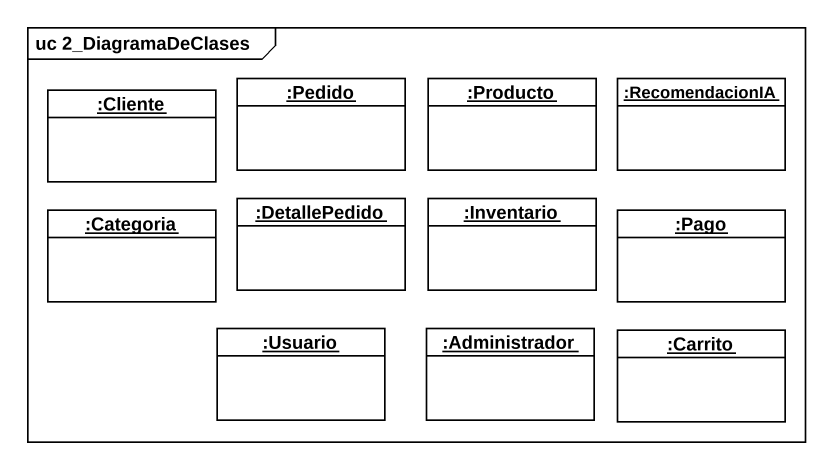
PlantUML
@startuml
mainframe uc 2_DiagramaDeClases
hide circle
hide empty members
object ":Cliente" as Cliente
object ":Pedido" as Pedido
object ":Producto" as Producto
object ":RecomendacionIA" as RecomendacionIA
object ":Categoria" as Categoria
object ":DetallePedido" as DetallePedido
object ":Inventario" as Inventario
object ":Pago" as Pago
object ":Usuario" as Usuario
object ":Administrador" as Administrador
object ":Carrito" as Carrito
@enduml
